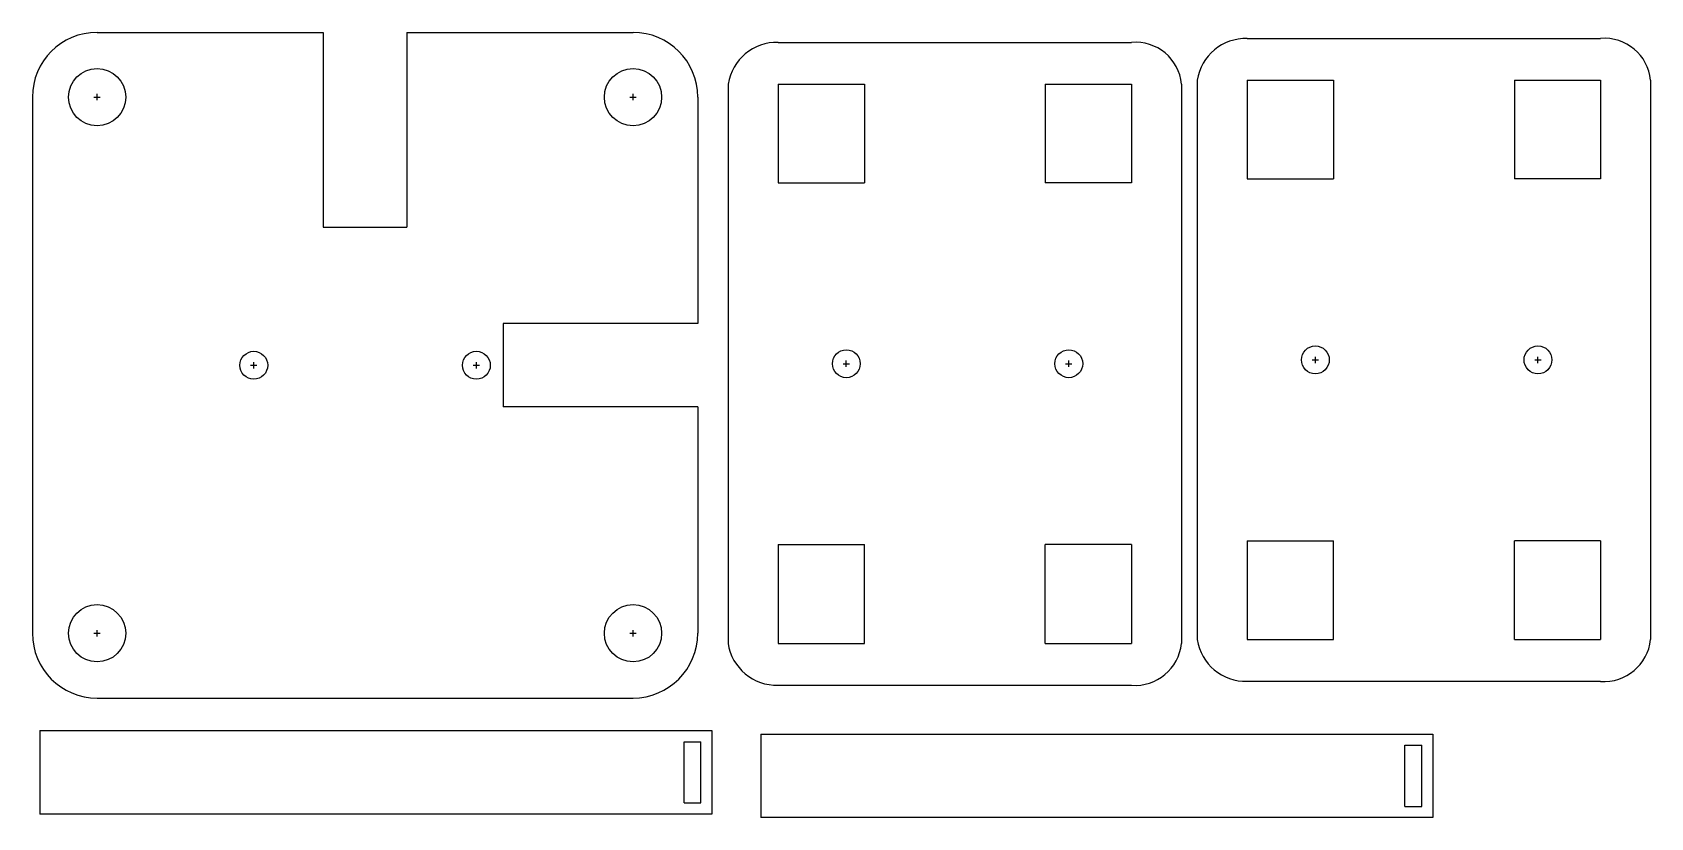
# Model space of a CAD drawing. Extents: x 0.5 to 23.4, y 10.5 to 21.6.
import ezdxf

# ---------------------------------------------------------------- set-up
doc = ezdxf.new("R2010")
doc.units = 0
doc.header["$LTSCALE"] = 0.5
doc.header["$MEASUREMENT"] = 0
doc.layers.add('CENTERMARKS', color=7, linetype='CONTINUOUS')
doc.layers.add('VISIBLE', color=7, linetype='CONTINUOUS')

msp = doc.modelspace()

# ---------------------------------------------------------------- linework, layer by layer
at = {"layer": 'CENTERMARKS', "linetype": 'CONTINUOUS'}
for p, q in [((1.342, 20.681), (1.432, 20.681)), ((1.387, 20.636), (1.387, 20.726)), ((8.927, 20.681), (9.017, 20.681)), ((8.972, 20.636), (8.972, 20.726)), ((11.991, 16.864), (11.991, 16.954)), ((15.14, 16.864), (15.14, 16.954)), ((18.585, 16.964), (18.675, 16.964)), ((18.63, 16.919), (18.63, 17.009)), ((21.735, 16.964), (21.825, 16.964)), ((21.78, 16.919), (21.78, 17.009)), ((3.56, 16.888), (3.65, 16.888)), ((3.605, 16.843), (3.605, 16.933)), ((6.71, 16.888), (6.8, 16.888)), ((6.755, 16.843), (6.755, 16.933)), ((11.946, 16.909), (12.036, 16.909)), ((15.095, 16.909), (15.185, 16.909)), ((1.342, 13.096), (1.432, 13.096)), ((1.387, 13.051), (1.387, 13.141)), ((8.927, 13.096), (9.017, 13.096)), ((8.972, 13.051), (8.972, 13.141))]:
    msp.add_line(p, q, dxfattribs=at)
at = {"layer": 'VISIBLE'}
for p, q in [((1.387, 21.597), (4.589, 21.597)), ((4.589, 21.597), (4.589, 18.841)), ((5.77, 21.597), (8.972, 21.597)), ((5.77, 21.597), (5.77, 18.841)), ((11.027, 21.456), (16.027, 21.456)), ((17.666, 21.511), (22.666, 21.511)), ((10.318, 20.865), (10.318, 12.952)), ((11.027, 20.865), (12.247, 20.865)), ((11.027, 20.865), (11.027, 19.468)), ((12.247, 20.865), (12.247, 19.468)), ((14.806, 20.865), (16.027, 20.865)), ((14.806, 20.865), (14.806, 19.468)), ((16.027, 20.865), (16.027, 19.468)), ((16.735, 20.865), (16.735, 12.952)), ((16.957, 20.92), (16.957, 13.007)), ((17.666, 20.92), (18.887, 20.92)), ((17.666, 20.92), (17.666, 19.523)), ((18.887, 20.92), (18.887, 19.523)), ((21.446, 20.92), (22.666, 20.92)), ((21.446, 20.92), (21.446, 19.523)), ((22.666, 20.92), (22.666, 19.523)), ((23.375, 20.92), (23.375, 13.007)), ((0.471, 20.681), (0.471, 13.096)), ((9.889, 20.681), (9.889, 17.479)), ((17.666, 19.523), (18.887, 19.523)), ((22.666, 19.523), (21.446, 19.523)), ((11.027, 19.468), (12.247, 19.468)), ((16.027, 19.468), (14.806, 19.468)), ((4.589, 18.841), (5.77, 18.841)), ((9.889, 17.479), (7.133, 17.479)), ((7.133, 17.479), (7.133, 16.298)), ((9.889, 16.298), (7.133, 16.298)), ((9.889, 16.298), (9.889, 13.096)), ((11.027, 14.35), (12.247, 14.35)), ((11.027, 14.35), (11.027, 12.952)), ((12.247, 12.952), (12.247, 14.35)), ((14.806, 12.952), (14.806, 14.35)), ((16.027, 14.35), (14.806, 14.35)), ((16.027, 14.35), (16.027, 12.952)), ((17.666, 14.405), (18.887, 14.405)), ((17.666, 14.405), (17.666, 13.007)), ((18.887, 13.007), (18.887, 14.405)), ((21.446, 13.007), (21.446, 14.405)), ((22.666, 14.405), (21.446, 14.405)), ((22.666, 14.405), (22.666, 13.007)), ((11.027, 12.952), (12.247, 12.952)), ((14.806, 12.952), (16.027, 12.952)), ((17.666, 13.007), (18.887, 13.007)), ((21.446, 13.007), (22.666, 13.007)), ((17.666, 12.416), (22.666, 12.416)), ((1.387, 12.179), (8.972, 12.179)), ((11.027, 12.361), (16.027, 12.361)), ((0.575, 11.72), (0.575, 10.538)), ((0.575, 11.72), (10.087, 11.72)), ((10.087, 11.72), (10.087, 10.538)), ((9.694, 11.562), (9.93, 11.562)), ((9.694, 10.696), (9.694, 11.562)), ((9.93, 10.696), (9.93, 11.562)), ((10.78, 11.669), (20.292, 11.669)), ((10.78, 11.669), (10.78, 10.488)), ((19.898, 11.512), (20.135, 11.512)), ((19.898, 10.645), (19.898, 11.512)), ((20.135, 10.645), (20.135, 11.512)), ((20.292, 11.669), (20.292, 10.488)), ((10.087, 10.538), (0.575, 10.538)), ((9.694, 10.696), (9.93, 10.696)), ((19.898, 10.645), (20.135, 10.645)), ((20.292, 10.488), (10.78, 10.488))]:
    msp.add_line(p, q, dxfattribs=at)
for centre, radius in [((1.387, 20.681), 0.405), ((8.972, 20.681), 0.405), ((3.605, 16.888), 0.197), ((6.755, 16.888), 0.197), ((11.991, 16.909), 0.197), ((15.14, 16.909), 0.197), ((18.63, 16.964), 0.197), ((21.78, 16.964), 0.197), ((1.387, 13.096), 0.405), ((8.972, 13.096), 0.405)]:
    msp.add_circle(centre, radius, dxfattribs=at)
for centre, radius, start, end in [((1.387, 20.681), 0.916, 90, 180), ((8.972, 20.681), 0.916, 0, 90), ((11.011, 20.754), 0.702, 88.7045, 170.9067), ((16.082, 20.801), 0.657, 5.6075, 94.7813), ((17.65, 20.809), 0.702, 88.7045, 170.9067), ((22.721, 20.856), 0.657, 5.6075, 94.7813), ((1.387, 13.096), 0.916, 180, 270), ((8.972, 13.096), 0.916, 270, 0), ((11.005, 13.056), 0.695, 188.5966, 271.7923), ((16.076, 13.022), 0.663, 265.7109, 353.9002), ((17.644, 13.111), 0.695, 188.5966, 271.7923), ((22.716, 13.077), 0.663, 265.7109, 353.9002)]:
    msp.add_arc(centre, radius, start, end, dxfattribs=at)

doc.saveas('drawing.dxf')
